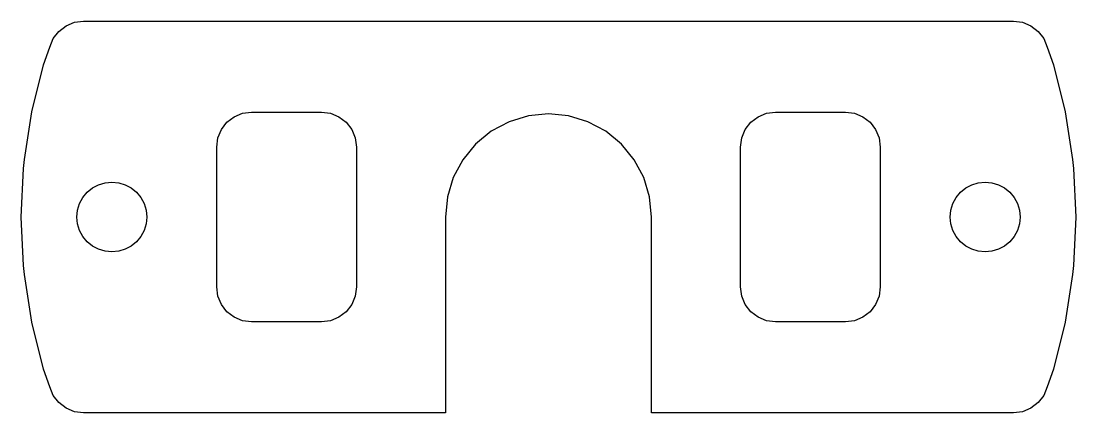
# Model space of a CAD drawing. Extents: x -30.2 to 30.2, y -11.2 to 11.2.
import ezdxf

# ---------------------------------------------------------------- set-up
doc = ezdxf.new("R2010")
doc.units = 0
doc.layers.get('0').update_dxf_attribs({"linetype": 'CONTINUOUS'})

msp = doc.modelspace()

# ---------------------------------------------------------------- linework, layer by layer
at = {"color": 7}
for points in [[(-30.2, 0), (-30.064, 2.764), (-29.996, 3.282), (-29.59, 6.02), (-28.918, 8.704), (-28.555, 9.718), (-28.355, 10.2), (-28.037, 10.614), (-27.623, 10.932), (-27.141, 11.132), (-26.623, 11.2), (26.623, 11.2), (27.141, 11.132), (27.623, 10.932), (28.037, 10.614), (28.355, 10.2), (28.555, 9.718), (28.918, 8.704), (29.59, 6.02), (29.996, 3.282), (30.064, 2.764), (30.2, 0), (30.064, -2.764), (29.996, -3.282), (29.59, -6.02), (28.918, -8.704), (28.555, -9.718), (28.355, -10.2), (28.037, -10.614), (27.623, -10.932), (27.141, -11.132), (26.623, -11.2), (5.9, -11.2), (5.9, 0), (5.787, 1.151), (5.451, 2.258), (4.906, 3.278), (4.172, 4.172), (3.278, 4.906), (2.258, 5.451), (1.151, 5.787), (0, 5.9), (-1.151, 5.787), (-2.258, 5.451), (-3.278, 4.906), (-4.172, 4.172), (-4.906, 3.278), (-5.451, 2.258), (-5.787, 1.151), (-5.9, 0), (-5.9, -11.2), (-26.623, -11.2), (-27.141, -11.132), (-27.623, -10.932), (-28.037, -10.614), (-28.355, -10.2), (-28.555, -9.718), (-28.918, -8.704), (-29.59, -6.02), (-29.996, -3.282), (-30.064, -2.764), (-30.2, 0)], [(-19, -4), (-19, 4), (-18.932, 4.518), (-18.732, 5), (-18.414, 5.414), (-18, 5.732), (-17.518, 5.932), (-17, 6), (-13, 6), (-12.482, 5.932), (-12, 5.732), (-11.586, 5.414), (-11.268, 5), (-11.068, 4.518), (-11, 4), (-11, -4), (-11.068, -4.518), (-11.268, -5), (-11.586, -5.414), (-12, -5.732), (-12.482, -5.932), (-13, -6), (-17, -6), (-17.518, -5.932), (-18, -5.732), (-18.414, -5.414), (-18.732, -5), (-18.932, -4.518), (-19, -4)], [(11, -4), (11, 4), (11.068, 4.518), (11.268, 5), (11.586, 5.414), (12, 5.732), (12.482, 5.932), (13, 6), (17, 6), (17.518, 5.932), (18, 5.732), (18.414, 5.414), (18.732, 5), (18.932, 4.518), (19, 4), (19, -4), (18.932, -4.518), (18.732, -5), (18.414, -5.414), (18, -5.732), (17.518, -5.932), (17, -6), (13, -6), (12.482, -5.932), (12, -5.732), (11.586, -5.414), (11.268, -5), (11.068, -4.518), (11, -4)], [(-27, 0), (-26.962, 0.39), (-26.848, 0.765), (-26.663, 1.111), (-26.414, 1.414), (-26.111, 1.663), (-25.765, 1.848), (-25.39, 1.962), (-25, 2), (-24.61, 1.962), (-24.235, 1.848), (-23.889, 1.663), (-23.586, 1.414), (-23.337, 1.111), (-23.152, 0.765), (-23.038, 0.39), (-23, 0), (-23.038, -0.39), (-23.152, -0.765), (-23.337, -1.111), (-23.586, -1.414), (-23.889, -1.663), (-24.235, -1.848), (-24.61, -1.962), (-25, -2), (-25.39, -1.962), (-25.765, -1.848), (-26.111, -1.663), (-26.414, -1.414), (-26.663, -1.111), (-26.848, -0.765), (-26.962, -0.39), (-27, 0)], [(23, 0), (23.038, 0.39), (23.152, 0.765), (23.337, 1.111), (23.586, 1.414), (23.889, 1.663), (24.235, 1.848), (24.61, 1.962), (25, 2), (25.39, 1.962), (25.765, 1.848), (26.111, 1.663), (26.414, 1.414), (26.663, 1.111), (26.848, 0.765), (26.962, 0.39), (27, 0), (26.962, -0.39), (26.848, -0.765), (26.663, -1.111), (26.414, -1.414), (26.111, -1.663), (25.765, -1.848), (25.39, -1.962), (25, -2), (24.61, -1.962), (24.235, -1.848), (23.889, -1.663), (23.586, -1.414), (23.337, -1.111), (23.152, -0.765), (23.038, -0.39), (23, 0)]]:
    msp.add_lwpolyline(points, dxfattribs=at)

doc.saveas('drawing.dxf')
